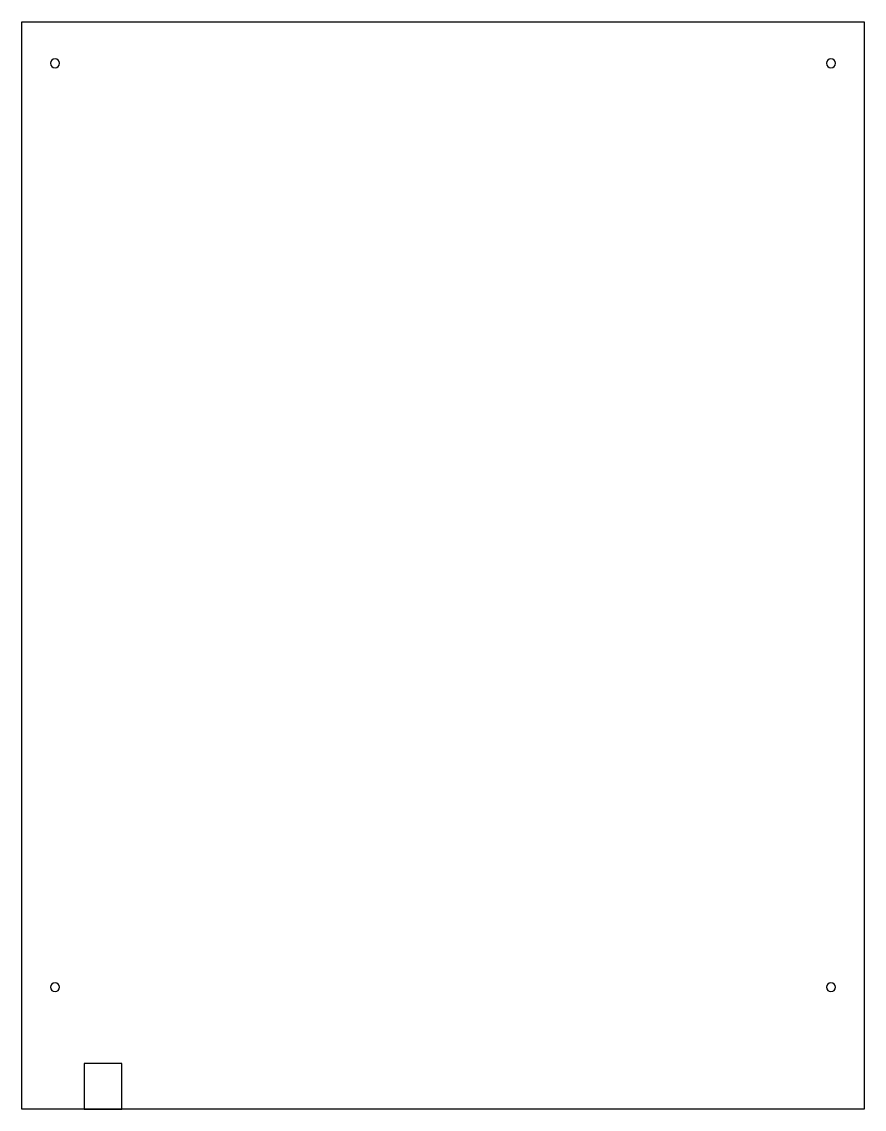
# Model space of a CAD drawing. Extents: x 1 to 12.4, y 1 to 15.7.
import ezdxf

# ---------------------------------------------------------------- set-up
doc = ezdxf.new("R2010")
doc.units = 0
doc.layers.add('1', color=7, linetype='CONTINUOUS')

msp = doc.modelspace()

# ---------------------------------------------------------------- linework, layer by layer
at = {"layer": '1', "color": 1, "linetype": 'CONTINUOUS'}
for p, q in [((1, 15.712), (12.4, 15.712)), ((1, 1), (1, 15.712)), ((12.4, 15.712), (12.4, 1)), ((2.356, 1.62), (1.846, 1.62)), ((1.846, 1.62), (1.846, 1)), ((2.356, 1), (2.356, 1.62)), ((12.4, 1), (1, 1)), ((1.846, 1), (2.356, 1))]:
    msp.add_line(p, q, dxfattribs=at)
for centre, start, end in [((1.45, 15.15), 360, 180), ((11.95, 15.15), 360, 180), ((1.45, 15.15), 180, 360), ((11.95, 15.15), 180, 360), ((1.45, 2.65), 360, 180), ((1.45, 2.65), 180, 360), ((11.95, 2.65), 360, 180), ((11.95, 2.65), 180, 360)]:
    msp.add_arc(centre, 0.0591, start, end, dxfattribs=at)

doc.saveas('drawing.dxf')
